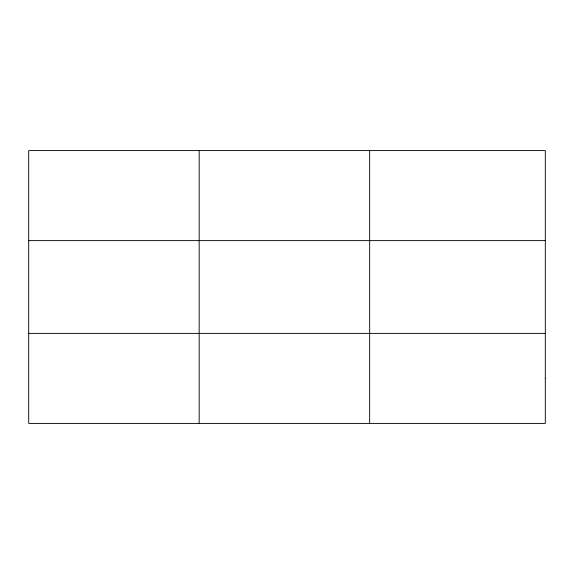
<?xml version="1.0" encoding="UTF-8"?>
<svg xmlns="http://www.w3.org/2000/svg" width="574" height="574" viewBox="0 0 574 574"><rect width="100%" height="100%" fill="white"/><g stroke="black" fill="none" stroke-linecap="round" stroke-linejoin="round"><path stroke-width="0.86" d="M199.178 150.582L199.178 423.418M369.656 150.582L369.656 423.418M28.7 240.614L545.3 240.614M28.7 333.386L545.3 333.386M545.3 378.402L545.3 423.418L28.7 423.418L28.7 150.582L545.3 150.582L545.3 378.402"/></g></svg>
